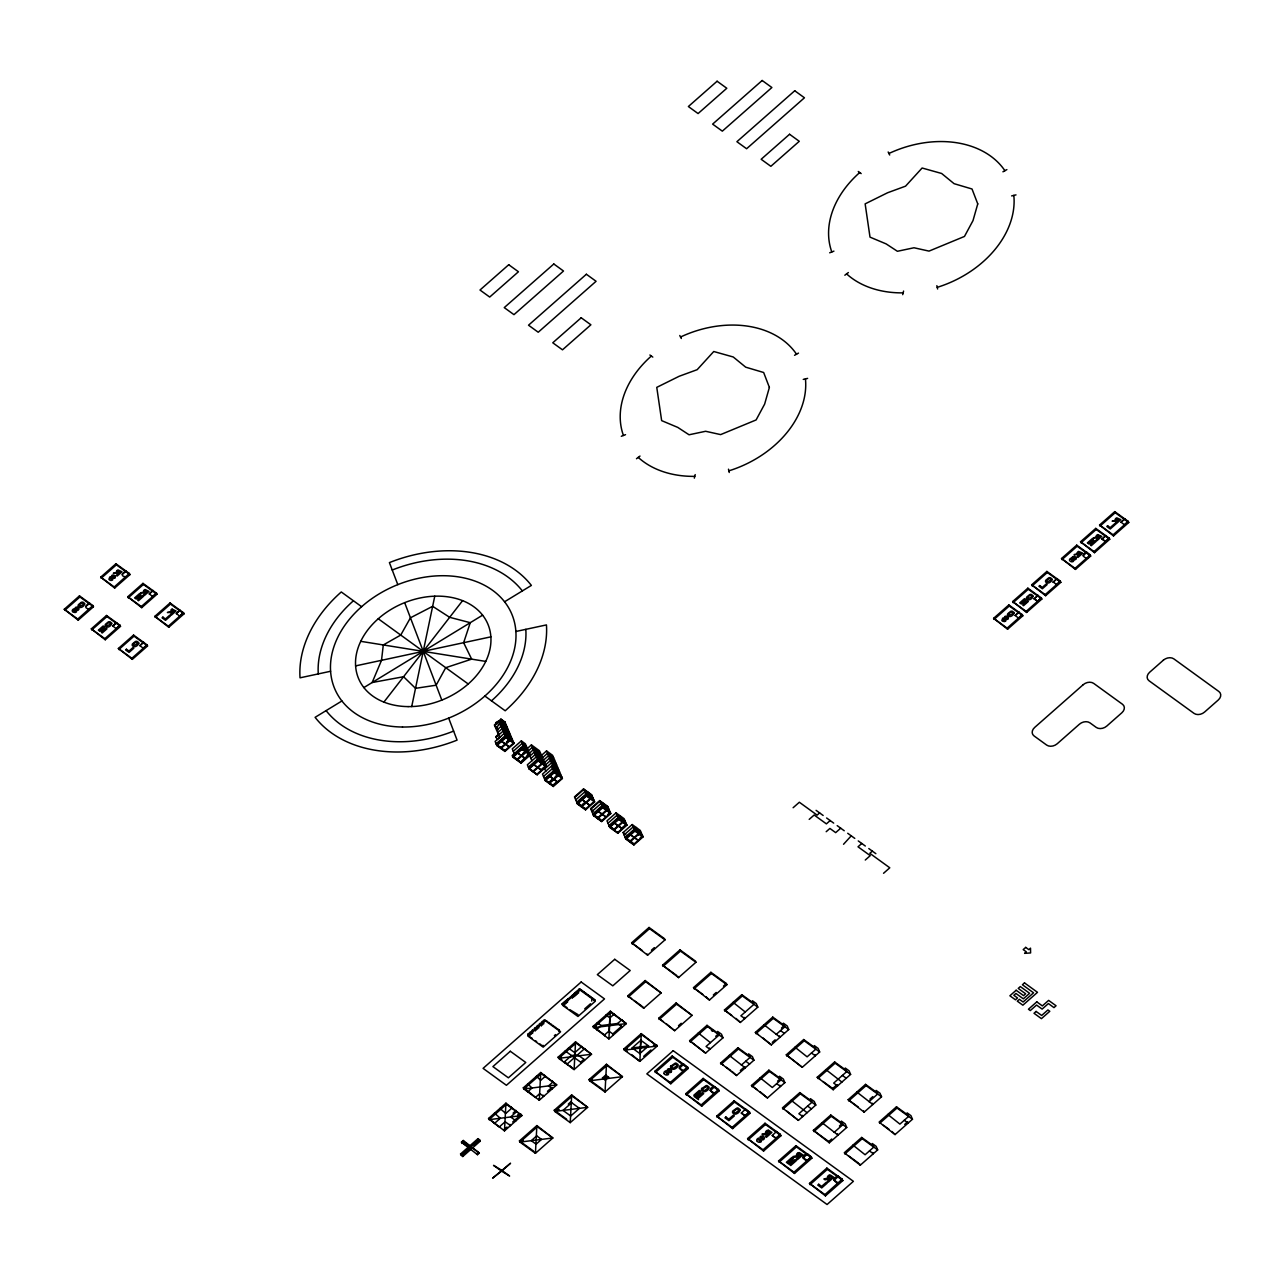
<?xml version="1.0" encoding="UTF-8"?>
<svg xmlns="http://www.w3.org/2000/svg" width="1285" height="1285" viewBox="0 0 1285 1285"><rect width="100%" height="100%" fill="white"/><g stroke="black" fill="none" stroke-linecap="round" stroke-linejoin="round"><path stroke-width="1.5" d="M501.552 1171.149L510.563 1163.214L492.621 1178.152L501.552 1171.149L509.631 1176.016L502.178 1170.603M530.223 1035.18L530.464 1031.871L529.227 1032.963L529.002 1036.031L530.095 1036.834M531.444 1034.2L531.685 1030.795L532.922 1029.703L532.665 1033.188M535.122 1031.1L535.379 1027.534L534.142 1028.626M536.343 1030.04L536.616 1026.458L537.837 1025.366L537.58 1028.98M538.8 1027.904L539.074 1024.29L540.294 1023.197M541.242 1026.089L541.531 1022.121L542.768 1021.029L542.479 1024.996M543.7 1023.888L543.989 1019.953L545.161 1019.808M562.685 1004.517L562.766 1003.312M563.778 1005.304L564.003 1002.22M564.982 1004.436L565.223 1001.143M566.203 1003.473L566.46 1000.051M567.44 1002.461L567.697 998.975M572.355 998.236L572.612 994.638M573.576 997.176L573.849 993.546M574.78 996.469L575.07 992.47M576.017 995.361L576.306 991.378M577.254 994.253L577.527 990.301M578.475 993.16L578.764 989.209M585.237 1049.684L584.723 1048.496L577.688 1054.776L571.52 1055.547L564.452 1061.779L567.344 1063.868L574.411 1057.651L574.78 1052.672L581.848 1046.44L582.33 1047.596M591.71 1001.095L591.951 997.786L593.06 998.59M605.347 1080.075L605.717 1075.095L608.608 1077.199L605.347 1080.075L602.456 1077.97L605.717 1075.095M605.058 1036.112L604.544 1034.923L608.929 1031.148L609.893 1017.881L614.246 1014.042L614.728 1015.182M639.85 1053.572L640.829 1040.304L648.556 1045.91L639.85 1053.572L632.124 1047.966L640.829 1040.304M411.714 706.557L434.764 596.176M694.334 478.149L695.201 474.583M902.712 294.65L903.58 291.069M670.979 1066.068L675.251 1063.129A2.891 2.152 -22.9 0 1 676.199 1063.193L678.046 1064.558A3.582 2.666 -22.9 0 1 678.127 1065.458L677.147 1067.289A7.999 5.943 -22.9 0 1 676.231 1068.108L674.914 1068.911A3.486 2.586 -22.9 0 1 673.886 1069.232A2.939 2.184 -22.9 0 1 672.617 1069.216L670.931 1068.124A2.859 2.12 -22.9 0 1 670.674 1067.176M701.915 1088.491L706.188 1085.552A2.891 2.152 -22.9 0 1 707.135 1085.616L708.983 1086.982A3.582 2.666 -22.9 0 1 709.063 1087.865L708.083 1089.712A7.999 5.943 -22.9 0 1 707.168 1090.531L705.851 1091.334A3.486 2.586 -22.9 0 1 704.822 1091.64A2.939 2.184 -22.9 0 1 703.554 1091.64L701.867 1090.547A2.859 2.12 -22.9 0 1 701.594 1089.6M383.894 702.092L462.584 600.657M78.224 620.157L77.775 619.081L92.922 605.508L93.452 606.761L78.224 620.157L64.25 609.283L79.461 595.871L92.986 605.669M114.686 588.048L114.237 586.972L129.383 573.399L129.913 574.652L114.686 588.048L100.712 577.158L115.923 563.762L129.448 573.56M64.7 610.359L79.927 596.963L79.461 595.871M101.162 578.25L116.389 564.838L115.923 563.762M85.742 606.408C97.13 598.151 78.883 607.869 89.115 608.865M122.203 574.299C133.592 566.042 115.345 575.76 125.577 576.756M105.274 639.769L91.299 628.879L106.51 615.483L120.035 625.281L104.824 638.677L105.274 639.769L120.501 626.357L119.971 625.12L116.228 628.638L112.791 626.02L116.582 622.663L112.791 626.02M141.736 607.66L127.761 596.77L142.972 583.374L156.497 593.172L141.286 606.568L141.736 607.66L156.963 594.248L156.433 593.011L152.706 596.529L149.253 593.911L153.06 590.554L149.253 593.911M91.749 629.955L106.976 616.559L106.51 615.483M128.211 597.846L143.438 584.45L142.972 583.374M132.323 659.366L118.349 648.491L133.56 635.079L147.084 644.893L131.873 658.289L132.323 659.366L147.55 645.97L147.02 644.717L143.278 648.234L139.84 645.616L143.631 642.275L139.84 645.616M168.785 627.257L154.81 616.382L170.022 602.97L183.546 612.784L168.335 626.18L168.785 627.257L184.012 613.861L183.482 612.608L179.739 616.125L176.302 613.507L180.093 610.166L176.366 613.684M118.798 649.567L134.025 636.171L133.56 635.079M155.26 617.459L170.487 604.062L170.022 602.97M496.652 723.696L496.155 722.507L498.676 721.11M496.412 723.102L500.941 719.102L504.973 722.025L514.016 743.437L504.941 751.42L496.877 745.573L495.127 741.413L504.186 733.43L512.249 739.277M502.949 723.873L498.917 720.949L494.388 724.933L499.656 737.429M500.684 725.864L504.973 722.025M496.636 730.282L501.182 726.298L509.245 732.145M497.648 732.659L502.178 728.675L510.241 734.522M503.961 727.005L506.226 724.997L502.194 722.074M499.287 733.606L495.882 736.61L497.15 739.582L500.54 736.594M496.138 737.204L503.19 731.053L511.253 736.899M503.945 733.59L506.21 731.599M496.122 743.79L505.198 735.807L513.261 741.654M496.877 745.573L505.953 737.59L498.917 720.949M506.884 741.606L509.486 739.325L509.984 740.513L500.909 748.496L500.411 747.308M500.652 747.902L509.727 739.919M527.38 748.577L523.348 745.653L512.249 755.484L513.004 757.267L521.067 763.113L530.143 755.13L525.372 743.822L521.341 740.899L512.265 748.898L514.273 753.652M513.261 751.275L522.336 743.276L526.368 746.199M513.004 757.267L522.079 749.284L521.324 747.501L529.388 753.331L527.123 755.339M521.758 750.328L524.344 748.031L528.376 750.954M544.503 762.648L536.439 756.801L527.364 764.8L529.131 768.96L537.194 774.807L546.253 766.808L539.475 750.761L531.412 744.914L526.882 748.914L527.894 751.291L532.424 747.292L540.487 753.139M523.011 753.299L525.597 751.018L526.111 752.207L517.036 760.19L516.538 759.001M516.779 759.596L525.854 751.613M521.855 760.784L529.629 753.926L521.565 748.095L512.506 756.078L520.57 761.925M529.902 756.046L534.432 752.046L542.495 757.893M530.898 758.423L535.443 754.423L543.491 760.27M541.097 755.725L546.543 750.922L552.582 755.307L562.38 778.501L553.321 786.484L545.258 780.637L542.495 774.1L552.566 765.201L558.622 769.587M528.376 767.177L537.451 759.178L545.515 765.025M529.131 768.96L538.206 760.961L531.412 744.914M542.109 758.102L547.555 753.299L553.594 757.684M543.105 760.479L548.55 755.676L554.606 760.061M532.906 771.289L541.981 763.29M544.117 762.856L549.562 758.054L555.602 762.439M545.113 765.234L550.558 760.447L556.614 764.816M541.226 769.619L545.756 765.619L537.692 759.772L528.633 767.771L537.194 774.807M543.491 776.477L552.566 768.494L560.629 774.341M544.503 778.855L553.562 770.871L561.625 776.718M545.258 780.637L554.317 772.654L551.554 766.117L559.617 771.964M550.076 781.232L552.662 778.951M555.265 776.67L557.851 774.389L558.349 775.578L549.289 783.561L548.775 782.372M549.032 782.967L558.108 774.984M556.694 781.874L552.807 785.296L544.744 779.449L553.819 771.466L561.882 777.313M583.551 788.894L574.491 796.877L577.495 804.024L585.558 809.855L594.634 801.872L591.614 794.74L583.551 788.894L586.57 796.025L594.634 801.872M574.732 797.471L583.808 789.488L591.871 795.335M575.744 799.848L584.82 791.865L592.883 797.712M577.495 804.024L586.57 796.025M582.33 804.603L584.916 802.322M581.286 806.337L590.345 798.354M599.677 800.587L590.618 808.57L593.622 815.702L601.685 821.549L610.76 813.566L607.741 806.418L599.677 800.587L602.697 807.719L610.76 813.566M591.871 811.542L600.93 803.559L608.994 809.405M593.622 815.702L602.697 807.719M597.397 818.031L606.472 810.048M607.982 814.369L610.263 812.377L602.199 806.53L593.124 814.513L601.685 821.549M616.061 812.859L606.986 820.858L609.749 827.395L617.812 833.242L626.887 825.243L624.125 818.706L616.061 812.859L618.824 819.412L626.887 825.243M607.998 823.235L617.057 815.236L625.12 821.083M609.749 827.395L618.824 819.412M613.523 829.724L622.599 821.725M622.486 827.476L626.373 824.054L618.31 818.208L609.251 826.207L614.085 829.708M623.113 832.535L632.188 824.552L640.251 830.399L643.014 836.937L633.939 844.92L625.875 839.073L623.113 832.535L625.795 834.495M624.108 834.913L633.184 826.93L641.247 832.776L638.661 835.057M625.875 839.073L634.951 831.09L632.188 824.552M629.65 841.402L638.725 833.419M640.235 837.74L642.5 835.748L634.437 829.901L625.377 837.884L633.939 844.92M1007.601 629.216L993.61 618.326L1008.837 604.93L1022.362 614.728L1007.135 628.124L1007.601 629.216L1022.812 615.804L1022.282 614.567L1018.555 618.085L1015.102 615.467L1018.909 612.11L1015.102 615.467M1026.619 612.463L1012.644 601.573L1027.855 588.177L1041.38 597.975L1026.169 611.387L1026.619 612.463L1041.83 599.067L1041.316 597.814L1037.573 601.332L1034.2 598.874L1037.927 595.357L1034.2 598.874M1045.637 595.71L1031.662 584.82L1046.873 571.423L1060.398 581.222L1045.187 594.634L1045.637 595.71L1060.864 582.314L1056.945 578.603L1053.218 582.121L1056.945 578.603M1075.481 569.416L1061.506 558.541L1076.718 545.145L1090.242 554.943L1075.031 568.339L1075.481 569.416L1090.708 556.019L1086.805 552.325C1078.211 554.831 1088.106 561.995 1090.178 554.767M1094.515 552.678L1080.524 541.788L1095.752 528.392L1109.276 538.19L1094.049 551.586L1094.515 552.678L1109.726 539.266L1109.196 538.029L1105.469 541.547L1102.08 539.09L1105.823 535.572L1102.08 539.09M1113.533 535.925L1099.558 525.035L1114.77 511.639L1128.294 521.437L1113.083 534.833L1113.533 535.925L1128.744 522.513L1128.23 521.276L1124.487 524.794L1121.034 522.176L1124.841 518.819L1121.034 522.176M994.076 619.402L1009.287 606.006L1008.837 604.93M1013.094 602.665L1028.305 589.253L1027.855 588.177M1032.112 585.912L1047.339 572.5L1046.873 571.423M1061.956 559.617L1077.183 546.221L1076.718 545.145M1080.99 542.864L1096.201 529.468L1095.752 528.392M1100.008 526.111L1115.219 512.715L1114.77 511.639M561.995 1004.019L579.921 989.064M631.626 942.788L649.037 927.465L664.506 938.676L665.004 939.865L647.608 955.189L631.626 942.788L642.452 950.643M632.14 943.977L649.535 928.653L649.037 927.465M793.118 807.735L799.35 802.242L817.115 815.124L819.621 812.907M1083.062 555.843L1086.805 552.325M1060.334 581.061L1056.591 584.579L1053.138 581.96M578.057 1014.668L569.721 1009.624M584.707 1008.854L590.506 1003.746M594.843 999.891L594.055 1000.581L594.152 999.377L594.843 999.891L579.39 988.695M543.282 1045.412L542.125 1045.556M554.365 1035.646L555.586 1034.57M651.447 950.177L654.354 947.623M809.197 819.38L814.16 815.011L826.4 823.878L830.158 820.553M461.427 1142.108L463.275 1140.486L479.321 1153.047L477.474 1154.685L461.427 1142.108L469.17 1147.714L471.017 1146.091M488.525 1118.48L505.937 1103.156L521.903 1115.557L504.491 1130.88L488.525 1118.48L499.174 1127.025L505.166 1121.757L510.482 1125.612L509.952 1124.375M540.744 1072.493L523.332 1087.817L523.846 1089.005L539.298 1100.217L556.71 1084.893L540.744 1072.493L539.298 1100.217L538.8 1099.028M565.721 1052.142L565.207 1050.937L558.14 1057.169L558.654 1058.358L574.106 1069.57L591.518 1054.246L575.551 1041.846L565.239 1050.985L571.52 1055.547M609.893 1017.881L606.022 1015.07L592.947 1026.522L608.913 1038.922L626.325 1023.599L610.359 1011.199L606.006 1015.021L606.504 1016.21M627.755 995.859L645.166 980.535L661.133 992.936L643.721 1008.259L627.755 995.859L631.626 998.67M662.562 965.212L679.974 949.888L695.442 961.1L695.94 962.288L678.528 977.612L662.562 965.212L676.745 975.492M462.006 1143.473L463.853 1141.835L463.275 1140.486M628.269 997.048L645.664 981.724L645.166 980.535M663.076 966.4L680.472 951.077L679.974 949.888M596.834 1029.365L601.187 1025.542L617.619 1023.486L621.972 1019.647L622.454 1020.788M826.191 831.716L829.901 828.439L835.668 832.632L840.711 828.199M460.56 1153.978L477.972 1138.655L479.61 1139.843L480.188 1141.192L462.777 1156.516L460.56 1153.978L462.777 1156.516M461.138 1155.327L478.534 1140.004L477.972 1138.655M462.198 1155.167L469.459 1148.774M473.812 1144.951L479.61 1139.843M469.732 1149.079L471.579 1147.441M513.084 1113.147L516.056 1110.465L516.586 1111.702L510.595 1116.97L515.911 1120.825L515.397 1119.588M506.981 1127.057L503.993 1129.692L504.491 1130.88L505.937 1103.156M512.683 1121.982L521.405 1114.368L517.63 1114.834M547.49 1091.318L550.382 1088.764M581.189 1063.337L580.675 1062.149L583.968 1059.338L577.688 1054.776M617.619 1023.486L621.49 1026.281L612.784 1033.943L608.929 1031.148M851.248 835.828L843.538 844.277M536.873 1125.58L519.461 1140.903L519.959 1142.092L535.427 1153.304L552.839 1137.98L536.873 1125.58L535.427 1153.304L534.929 1152.115M571.68 1094.916L554.269 1110.24L554.767 1111.429L570.235 1122.64L587.647 1107.317L571.68 1094.916L570.235 1122.64L569.737 1121.452M606.488 1064.269L589.076 1079.593L589.574 1080.781L605.042 1091.993L622.454 1076.669L606.488 1064.269L605.042 1091.993L604.544 1090.804M641.295 1033.622L623.884 1048.945L624.382 1050.134L639.85 1061.346L657.261 1046.022L641.295 1033.622L639.85 1061.346L631.626 1054.551M658.691 1018.282L676.103 1002.959L692.069 1015.359L674.657 1030.682L658.691 1018.282L663.333 1021.655M693.498 987.635L710.91 972.311L726.378 983.523L726.876 984.712L709.465 1000.035L693.498 987.635L702.783 994.365M659.189 1019.471L676.601 1004.147L676.103 1002.959M693.996 988.824L711.408 973.5L710.91 972.311M861.785 843.474L858.011 846.799L870.25 855.649L865.271 860.034M568.291 1104.104L571.166 1101.502M872.322 851.12L869.816 853.32L889.782 867.793L883.55 873.286M643.705 1056.318L650.949 1049.941M678.512 1025.671L681.227 1023.278M713.32 995.008L716.211 992.454M723.471 986.077L726.378 983.523M670.786 1083.769L654.804 1071.321L672.2 1055.997L687.668 1067.209L670.272 1082.532L670.786 1083.769L688.198 1068.445L683.716 1064.205C670.818 1067.128 691.667 1075.722 679.379 1068.044M709.416 1048.046L709.946 1049.283L706.075 1046.472L719.134 1034.987L717.624 1031.421L721.495 1034.216L723.005 1037.782L705.593 1053.106L689.611 1040.657L707.007 1025.334L718.604 1033.75L715.713 1036.304M744.224 1017.383L744.754 1018.619L740.883 1015.825L753.942 1004.324L752.432 1000.758L756.303 1003.569L757.813 1007.135L740.401 1022.458L724.419 1010.01L741.814 994.686L753.412 1003.087M655.318 1072.557L672.73 1057.234L672.2 1055.997M690.125 1041.894L707.537 1026.57L707.007 1025.334M724.933 1011.247L742.345 995.923L741.814 994.686M679.46 1068.237L683.716 1064.205M683.235 1070.839L687.587 1067.016M710.3 1090.467C722.604 1098.145 701.755 1089.552 714.653 1086.628L719.118 1090.853L701.722 1106.192L685.74 1093.744L703.136 1078.404L718.604 1089.616M741.365 1065.072L750.071 1057.41L748.561 1053.845L752.432 1056.639L753.926 1060.205L736.53 1075.529L720.548 1063.081L737.943 1047.757L749.54 1056.174M776.172 1034.409L784.878 1026.747L783.368 1023.181L787.239 1025.992L788.733 1029.558L771.337 1044.882L755.355 1032.433L772.751 1017.11L784.348 1025.51L781.457 1028.064M686.254 1094.981L703.666 1079.641L703.136 1078.404M721.062 1064.317L738.473 1048.994L737.943 1047.757M755.869 1033.67L773.281 1018.346L772.751 1017.11M710.38 1090.66L714.653 1086.628M701.722 1106.192L701.192 1104.955L718.524 1089.439M740.353 1070.469L744.706 1066.63L745.236 1067.867L729.237 1055.419M772.269 1042.36L775.16 1039.806M732.659 1128.615L716.661 1116.167L734.072 1100.827L749.54 1112.039L732.129 1127.379L732.659 1128.615L750.054 1113.276L745.589 1109.051L741.316 1113.067L745.188 1115.878L741.316 1113.067M760.174 1077.842L772.301 1087.495L781.007 1079.834L779.497 1076.252L783.352 1079.063L784.862 1082.629L767.466 1097.952L751.468 1085.504L768.88 1070.18L780.477 1078.597L777.57 1081.151M794.981 1047.195L807.109 1056.832L815.814 1049.17L814.304 1045.604L818.159 1048.415L819.669 1051.981L802.274 1067.305L786.275 1054.857L803.687 1039.533L815.284 1047.934M717.191 1117.404L734.586 1102.064L734.072 1100.827M751.998 1086.741L769.394 1071.417L768.88 1070.18M786.805 1056.093L804.201 1040.77L803.687 1039.533M745.107 1115.685L749.46 1111.862M763.595 1151.039L747.597 1138.59L765.009 1123.251L780.477 1134.462L763.065 1149.802L763.595 1151.039L780.991 1135.699L776.525 1131.475L772.253 1135.49L776.124 1138.301L772.253 1135.49M811.413 1101.02L799.816 1092.603L782.404 1107.927L798.403 1120.375L815.798 1105.052L814.288 1101.486L810.433 1098.675L811.927 1102.257L798.885 1113.742L802.756 1116.553L802.226 1115.316M833.21 1089.728L832.68 1088.491L837.033 1084.652L837.563 1085.889L833.692 1083.094L846.735 1071.594L845.241 1068.028L849.096 1070.839L850.606 1074.405L833.21 1089.728L817.212 1077.28L834.624 1061.956L846.221 1070.357M748.127 1139.827L765.523 1124.487L765.009 1123.251M782.934 1109.164L800.33 1093.84L799.816 1092.603M817.742 1078.517L835.138 1063.193L834.624 1061.956M776.044 1138.108L780.397 1134.286M794.515 1173.446L778.533 1160.997L795.945 1145.674L811.397 1156.886L794.001 1172.209L794.515 1173.446L811.927 1158.122L807.462 1153.898C794.548 1156.821 815.397 1165.415 803.109 1157.737M834.174 1132.342L842.864 1124.664L841.354 1121.098L845.225 1123.909L846.735 1127.475L829.323 1142.799L813.341 1130.35L830.753 1115.027L842.35 1123.427L839.442 1125.981M868.981 1101.679L877.671 1094.017L876.161 1090.451L880.032 1093.262L881.542 1096.828L864.13 1112.151L848.148 1099.703L865.56 1084.379L877.157 1092.78M779.063 1162.234L796.459 1146.911L795.945 1145.674M813.871 1131.587L831.266 1116.263L830.753 1115.027M848.678 1100.94L866.074 1085.616L865.56 1084.379M803.189 1157.913L807.462 1153.898M869.897 1099.173L872.804 1096.619M806.98 1160.532L811.317 1156.693M829.323 1142.799L828.809 1141.562L831.716 1139.008M834.045 1180.144C846.333 1187.838 825.484 1179.245 838.398 1176.321L842.864 1180.546L825.452 1195.869L809.47 1183.421L826.865 1168.097L842.334 1179.309M873.286 1145.851L861.673 1137.45L844.277 1152.773L860.259 1165.222L877.671 1149.898L876.161 1146.332L872.29 1143.521L873.8 1147.087L865.094 1154.749L852.983 1145.112M908.093 1115.203L896.48 1106.803L879.085 1122.126L895.067 1134.575L912.479 1119.251L910.969 1115.669L907.098 1112.874L908.607 1116.44L899.902 1124.102L887.79 1114.464M809.984 1184.658L827.395 1169.334L826.865 1168.097M844.791 1154.01L862.203 1138.687L861.673 1137.45M879.599 1123.363L897.01 1108.039L896.48 1106.803M834.126 1180.337L838.398 1176.321M825.452 1195.869L824.938 1194.632L842.253 1179.116M904.704 1124.391L907.595 1121.837L908.126 1123.074L904.255 1120.279M1072.027 558.108L1074.967 558.413L1072.477 556.903M844.839 275.231L848.373 272.548M636.477 458.729L640.01 456.063M341.922 700.967L315.098 717.335A127.777 94.961 -22.9 0 0 457.075 740.128L448.674 718.106M363.864 687.587L482.614 615.162M504.555 601.782L531.38 585.414A127.777 94.961 -22.9 0 0 389.403 562.605L397.804 584.627M1002.926 171.804L1006.878 169.604M794.548 355.302L798.499 353.102M674.513 1064.414L672.183 1066.454A1.847 1.381 -22.9 0 0 672.649 1067.98A1.654 1.237 -22.9 0 0 673.485 1068.156L676.633 1065.956A1.815 1.349 -22.9 0 0 674.545 1064.414M705.433 1086.837L703.12 1088.877A1.847 1.381 -22.9 0 0 703.57 1090.403A1.654 1.237 -22.9 0 0 704.405 1090.58L707.569 1088.379A1.831 1.365 -22.9 0 0 707.698 1087.865A1.815 1.349 -22.9 0 0 707.376 1087.046M829.692 252.792L833.917 251.137M621.314 436.29L625.538 434.651M1011.632 195.914L1016.001 194.886M803.253 379.412L807.622 378.384M667.124 1073.874L665.694 1072.252L669.806 1072.686A1.992 1.478 -22.9 0 0 670.609 1072.349A2.104 1.558 -22.9 0 0 671.091 1071.995M172.174 609.138L176.077 611.017L171.242 615.274L170.359 614.632L172.19 612.736A2.634 1.96 -22.9 0 0 171.708 612.479L167.403 612.495L171.001 611.676L170.985 609.909A2.554 1.895 -22.9 0 1 171.451 609.492A1.751 1.301 -22.9 0 1 172.174 609.138M798.387 1152.725L798.965 1152.629A1.638 1.221 -22.9 0 1 799.527 1152.661L802.868 1154.878L797.326 1159.745L796.314 1159.022L798.419 1156.837A3.004 2.233 -22.9 0 0 797.856 1156.532L794.13 1157.416L792.925 1156.564L797.053 1155.633L796.588 1154.765A1.783 1.333 -22.9 0 1 796.828 1153.882L797.037 1153.609A2.923 2.168 -22.9 0 1 797.551 1153.143A2.072 1.542 -22.9 0 1 798.097 1152.822M829.323 1175.149L829.901 1175.052A1.638 1.221 -22.9 0 1 830.447 1175.084L833.804 1177.301L828.263 1182.168L827.251 1181.445L829.339 1179.261A3.004 2.233 -22.9 0 0 828.793 1178.955L825.05 1179.839L823.862 1178.987L827.99 1178.056L827.524 1177.188A1.783 1.333 -22.9 0 1 827.765 1176.305L827.974 1176.032A2.923 2.168 -22.9 0 1 828.488 1175.566A2.072 1.542 -22.9 0 1 829.034 1175.245M330.598 671.268L300.031 677.821A127.777 94.961 -22.9 0 1 341.28 591.967L361.615 606.697M355.608 665.887L490.87 636.846M515.879 631.481L546.446 624.912A127.777 94.961 -22.9 0 1 505.198 710.782L484.863 696.036M113.835 578.362L110.237 577.993L111.49 579.407A2.12 1.574 -22.9 0 0 112.245 579.053C113.996 580.145 110.638 580.948 109.771 580.049A5.156 3.839 -22.9 0 1 109.193 579.599A3.726 2.779 -22.9 0 1 108.92 579.278L109.803 577.013A1.815 1.349 -22.9 0 1 111.297 576.692L114.172 577.029L111.683 575.535A1.96 1.462 -22.9 0 1 113.417 575.038L114.237 575.278A4.369 3.245 -22.9 0 1 114.863 575.712L115.361 576.499M596.24 1026.105L592.947 1026.522L604.576 1034.971M561.433 1056.752L558.14 1057.169L562.011 1059.98M627.176 1048.528L623.884 1048.945L626.984 1051.178M632.124 1047.966L648.556 1045.91M653.471 1045.235L656.764 1044.833M526.625 1087.415L523.332 1087.817L525.918 1089.696M592.369 1079.175L589.076 1079.593L603.002 1089.68M602.456 1077.97L608.608 1077.199M559.2 1109.63L554.269 1110.24L566.637 1119.219M523.236 1140.421L519.461 1140.903L533.387 1150.991M1074.437 559.778L1071.031 559.361L1072.284 560.774A2.12 1.574 -22.9 0 0 1073.039 560.421C1074.79 561.529 1071.433 562.332 1070.566 561.416A5.156 3.839 -22.9 0 1 1069.987 560.967A3.726 2.779 -22.9 0 1 1069.714 560.662A2.024 1.494 -22.9 0 1 1069.57 559.569A1.606 1.189 -22.9 0 1 1069.955 558.911L1070.598 558.397A1.815 1.349 -22.9 0 1 1072.092 558.076M669.34 1068.879L670.272 1069.152A4.995 3.71 -22.9 0 1 670.979 1069.65L671.541 1070.55A2.104 1.558 -22.9 0 1 671.525 1071.224A1.847 1.365 -22.9 0 1 671.139 1071.899M360.732 641.327L485.746 661.406M768.591 1130.254L771.932 1132.454L766.39 1137.321L765.394 1136.599L767.482 1134.414A3.004 2.233 -22.9 0 0 766.92 1134.109L763.194 1134.992L761.989 1134.141L766.117 1133.209L765.651 1132.342A1.783 1.333 -22.9 0 1 765.892 1131.459L766.101 1131.186A2.923 2.168 -22.9 0 1 766.631 1130.72A2.072 1.542 -22.9 0 1 767.161 1130.414A1.638 1.221 -22.9 0 1 768.35 1130.286M711.408 1030.393L712.452 1031.261M858.268 171.483L861.175 173.603M1115.219 512.715L1128.744 522.513M1099.558 525.035L1113.083 534.833M1096.201 529.468L1109.726 539.266M1102.016 538.929L1105.389 541.37M1080.524 541.788L1094.049 551.586M1077.183 546.221L1090.708 556.019M1061.506 558.541L1075.031 568.339M1047.339 572.5L1060.864 582.314M1031.662 584.82L1045.187 594.634M1028.305 589.253L1041.83 599.067M1034.12 598.714L1037.509 601.155M1012.644 601.573L1026.169 611.387M1009.287 606.006L1022.812 615.804M649.889 354.997L652.796 357.101M993.61 618.326L1007.135 628.124M816.087 810.353L823.155 815.477M826.624 817.983L833.692 823.107M837.178 825.629L844.229 830.753M847.714 833.274L854.782 838.398M858.252 840.92L865.319 846.028M868.788 848.55L875.856 853.674M378.24 618.76L468.238 683.989M505.23 722.62L501.198 719.696L494.629 725.527L497.327 727.487M499.174 721.544L507.238 727.374M508.234 729.751L500.17 723.921L495.641 727.904L498.323 729.864M496.155 722.507L498.162 723.969M541.483 755.516L533.42 749.669L528.89 753.669L531.91 760.8M557.61 767.193L551.57 762.824L544.76 768.815L545.772 771.193M607.998 807.028L599.934 801.181L590.859 809.164L593.541 811.108M593.879 800.089L585.815 794.242L576.74 802.242L581.591 805.743M610.006 811.783L601.942 805.936L592.867 813.919L600.93 819.766M626.132 823.46L618.069 817.613L608.994 825.612L615.451 830.287M642.259 835.154L634.196 829.307L625.12 837.29L633.184 843.137M513.518 742.248L505.455 736.401L496.379 744.384L503.094 749.267M594.136 800.683L586.072 794.837L576.997 802.836L585.061 808.667M505.953 737.59L514.016 743.437M522.079 749.284L530.143 755.13M538.206 760.961L546.253 766.808M554.317 772.654L562.38 778.501M634.951 831.09L643.014 836.937M516.281 758.407L521.067 763.113M649.535 928.653L665.004 939.865M680.472 951.077L695.94 962.288M711.408 973.5L726.876 984.712M742.345 995.923L757.813 1007.135M773.281 1018.346L788.733 1029.558M804.201 1040.77L819.669 1051.981M835.138 1063.193L850.606 1074.405M866.074 1085.616L881.542 1096.828M897.01 1108.039L912.479 1119.251M780.525 1030.586L784.396 1033.381M811.461 1053.009L815.316 1055.804L814.802 1054.567M842.398 1075.433L846.253 1078.227M745.236 1011.986L733.109 1002.348M841.9 1082.066L825.918 1069.618M116.389 564.838L129.913 574.652M143.438 584.45L156.963 594.248M170.487 604.062L184.012 613.861M705.867 996.598L709.465 1000.035M724.419 1010.01L731.663 1015.262M736.016 1018.427L740.401 1022.458M755.355 1032.433L758.246 1034.537M762.599 1037.686L771.337 1044.882M786.275 1054.857L802.274 1067.305M817.212 1077.28L820.119 1079.384M823.01 1081.488L832.68 1088.491M848.148 1099.703L858.3 1107.06M883.438 1125.274L889.236 1129.483M891.967 1131.459L895.067 1134.575M100.712 577.158L114.237 586.972M127.761 596.77L141.286 606.568M154.81 616.382L168.335 626.18M645.664 981.724L661.133 992.936M676.601 1004.147L692.069 1015.359M707.537 1026.57L723.005 1037.782M738.473 1048.994L753.926 1060.205M769.394 1071.417L784.862 1082.629M800.33 1093.84L815.798 1105.052M831.266 1116.263L846.735 1127.475M862.203 1138.687L877.671 1149.898M745.718 1061.233L749.589 1064.044M776.654 1083.657L780.509 1086.467L779.995 1085.231M807.59 1106.08L811.445 1108.891M869.447 1150.926L873.318 1153.721L872.788 1152.484M710.428 1042.649L698.301 1032.995M807.092 1112.714L791.11 1100.265M79.927 596.963L93.452 606.761M106.976 616.559L120.501 626.357M134.025 636.171L147.55 645.97M634.035 1000.421L641.938 1006.139M666.433 1023.888L674.657 1030.682M689.611 1040.657L705.593 1053.106M720.548 1063.081L723.439 1065.185M726.346 1067.289L730.683 1070.437M732.145 1071.497L736.53 1075.529M751.468 1085.504L757.267 1089.712M760.174 1091.816L767.466 1097.952M786.757 1111.091L798.403 1120.375M813.341 1130.35L828.809 1141.562M848.63 1155.922L858.46 1163.053M64.25 609.283L77.775 619.081M91.299 628.879L104.824 638.677M118.349 648.491L131.873 658.289M581.029 989.868L582.121 990.655M583.213 991.442L584.306 992.245M585.398 993.032L586.49 993.835M587.582 994.622L588.675 995.409M589.767 996.212L590.859 996.999M672.73 1057.234L688.198 1068.445M703.666 1079.641L719.118 1090.853M734.586 1102.064L750.054 1113.276M765.523 1124.487L780.991 1135.699M796.459 1146.911L811.927 1158.122M827.395 1169.334L842.864 1180.546M601.187 1025.542L597.316 1022.731L597.798 1023.872M694.189 1096.49L698.574 1099.671M561.979 1004.003L567.054 1007.681M654.804 1071.321L670.272 1082.532M685.74 1093.744L701.192 1104.955M716.661 1116.167L732.129 1127.379M747.597 1138.59L763.065 1149.802M778.533 1160.997L794.001 1172.209M809.47 1183.421L824.938 1194.632M546.253 1020.595L547.346 1021.398M548.438 1022.185L549.53 1022.972M550.623 1023.776L551.715 1024.563M552.807 1025.35L553.899 1026.153M554.991 1026.94L556.1 1027.727M557.192 1028.53L558.284 1029.317M574.78 1052.672L568.5 1048.126L568.982 1049.267M574.411 1057.651L580.708 1062.197M531.187 1037.621L532.279 1038.425M535.556 1040.802L536.664 1041.589M539.941 1043.966L541.033 1044.753M569.737 1065.586L574.106 1069.57L575.551 1041.846M528.729 1091.704L535.443 1097.422L539.796 1093.583L543.651 1096.394L543.137 1095.157M478.534 1140.004L480.188 1141.192M463.853 1141.835L479.321 1153.047M501.632 1170.217L493.552 1165.35L501.005 1170.764M469.844 1147.666L471.483 1148.854M760.784 1140.743C762.776 1141.996 758.953 1142.911 757.957 1141.883A5.895 4.385 -22.9 0 1 757.299 1141.369M757.09 1141.128L756.993 1141A2.313 1.719 -22.9 0 1 756.833 1139.747A1.815 1.349 -22.9 0 1 757.154 1139.136L758.005 1138.414A2.072 1.526 -22.9 0 1 758.535 1138.173L758.825 1138.108A2.12 1.574 -22.9 0 1 759.628 1138.076L763.001 1138.43L760.142 1136.711A2.217 1.654 -22.9 0 1 762.101 1136.149L763.065 1136.422A4.995 3.71 -22.9 0 1 763.788 1136.92L764.35 1137.819A2.104 1.558 -22.9 0 1 764.334 1138.494A1.847 1.365 -22.9 0 1 763.949 1139.169A2.217 1.654 -22.9 0 1 763.402 1139.618A1.992 1.478 -22.9 0 1 762.599 1139.956L758.423 1139.586L759.917 1141.144A2.425 1.799 -22.9 0 0 760.784 1140.743M664.2 1073.746L664.281 1073.858A2.313 1.719 -22.9 0 1 664.024 1072.493A1.831 1.365 -22.9 0 1 664.457 1071.754L665.196 1071.144A2.072 1.542 -22.9 0 1 665.726 1070.903L666.015 1070.839A2.12 1.574 -22.9 0 1 666.835 1070.807L670.192 1071.176L667.349 1069.441A2.217 1.654 -22.9 0 1 669.308 1068.879M72.538 611.499L72.474 611.387A2.024 1.494 -22.9 0 1 72.313 610.295L72.699 609.652A2.65 1.96 -22.9 0 1 73.117 609.283L73.341 609.122A1.799 1.349 -22.9 0 1 73.807 608.913L74.064 608.849A1.847 1.381 -22.9 0 1 74.771 608.833L77.71 609.154L75.221 607.644A1.944 1.446 -22.9 0 1 76.361 607.163A1.96 1.446 -22.9 0 1 76.955 607.146L77.775 607.387A4.369 3.245 -22.9 0 1 78.401 607.821L78.899 608.608A1.831 1.365 -22.9 0 1 78.883 609.202A1.606 1.205 -22.9 0 1 78.546 609.781A1.831 1.365 -22.9 0 1 78.048 610.23A1.735 1.285 -22.9 0 1 77.373 610.471L73.775 610.102L75.028 611.515A2.12 1.574 -22.9 0 0 75.783 611.162L76.522 611.837L75.622 612.351A2.329 1.719 -22.9 0 1 74.98 612.527L73.309 612.158A5.172 3.839 -22.9 0 1 72.731 611.708M888.16 151.999L889.702 155.003M679.781 335.497L681.323 338.501M872.322 1103.253L872.836 1104.49L856.854 1092.041M863.616 1110.915L864.13 1112.151M859.745 1163.985L860.259 1165.222M837.515 1133.9L838.029 1135.137L822.047 1122.688M779.513 1035.983L780.043 1037.22L764.045 1024.771M636.22 827.476L638.227 832.23M638.468 832.825L638.982 834.013L629.907 841.996L629.409 840.808M620.093 815.782L622.101 820.537M622.342 821.131L622.856 822.32L613.78 830.319L613.282 829.13M617.314 832.054L617.812 833.242M678.03 976.423L678.528 977.612M603.709 803.51L605.974 808.859M606.231 809.454L606.729 810.642L597.654 818.625L597.156 817.437M587.582 791.817L589.847 797.166M590.104 797.76L590.602 798.949L581.527 806.948L581.029 805.743M647.094 954L647.608 955.189M584.803 808.072L585.558 809.855M546.543 750.922L553.578 767.579M552.566 784.701L553.321 786.484M541.724 762.696L542.238 763.884L533.163 771.883L532.649 770.695M643.223 1007.071L643.721 1008.259M521.341 740.899L525.356 750.424M500.941 719.102L509.229 738.73M621.474 1026.233L621.972 1027.422M504.186 749.637L504.941 751.42M610.359 1011.199L608.913 1038.922L608.415 1037.734M612.768 1033.895L613.266 1035.084M596.818 1029.317L597.316 1030.506M583.952 1059.29L584.45 1060.478M567.327 1063.835L567.825 1065.024M564.42 1061.731L564.934 1062.92M552.325 1080.862L552.839 1082.098L548.486 1085.921L552.357 1088.732L551.843 1087.495M544.583 1075.256L545.113 1076.493L540.76 1080.316L536.375 1076.284M527.669 1083.946L532.054 1087.977L527.701 1091.816L527.187 1090.58M511.237 1106.963L511.751 1108.2L505.776 1113.469L499.929 1108.377M494.484 1113.163L500.331 1118.255L494.356 1123.524L493.825 1122.287M476.896 1153.32L477.474 1154.685M404.663 602.649L441.815 700.1M936.861 285.672L937.616 288.996M728.483 469.186L729.237 472.495M1007.858 618.936A1.863 1.381 -22.9 0 1 1007.392 619.306M1007.906 618.84A1.606 1.189 -22.9 0 0 1008.243 618.262A1.863 1.381 -22.9 0 0 1008.259 617.651L1007.761 616.864A4.369 3.245 -22.9 0 0 1007.135 616.447L1006.332 616.19A1.976 1.462 -22.9 0 0 1004.581 616.688L1007.071 618.197L1004.131 617.892A1.799 1.349 -22.9 0 0 1002.718 618.181L1001.834 620.446A3.726 2.763 -22.9 0 0 1002.091 620.767A5.172 3.839 -22.9 0 0 1002.669 621.201L1004.356 621.587A2.329 1.719 -22.9 0 0 1004.998 621.394L1005.882 620.896L1005.143 620.221A2.12 1.574 -22.9 0 1 1004.388 620.575L1003.151 619.145L1006.733 619.531A1.735 1.285 -22.9 0 0 1007.44 619.241M392.23 570.026A117.112 87.027 -22.9 0 1 522.352 590.923M318.278 673.902A108.856 80.891 -22.9 0 1 353.423 600.77M453.621 731.101A114.783 85.292 -22.9 0 1 326.101 710.621M525.822 629.345A106.398 79.06 -22.9 0 1 491.48 700.839M805.438 378.898A96.086 71.398 -22.9 0 1 728.868 470.84M694.767 476.366A96.086 71.398 -22.9 0 1 638.243 457.396M623.434 435.47A96.086 71.398 -22.9 0 1 651.35 356.041M680.552 337.007A96.086 71.398 -22.9 0 1 796.523 354.21M1013.817 195.4A96.086 71.398 -22.9 0 1 937.231 287.342M903.146 292.868A96.086 71.398 -22.9 0 1 846.606 273.898M831.797 251.956A96.086 71.398 -22.9 0 1 859.713 172.543M888.931 153.493A96.086 71.398 -22.9 0 1 1004.902 170.696M701.417 1089.471A3.486 2.586 -22.9 0 1 701.738 1088.347M705.449 1086.837A1.831 1.365 -22.9 0 1 707.119 1086.869M667.124 1073.874A2.425 1.799 -22.9 0 0 667.991 1073.473C669.983 1074.726 666.16 1075.657 665.164 1074.613A5.895 4.385 -22.9 0 1 664.506 1074.099M670.481 1067.048A3.486 2.586 -22.9 0 1 670.802 1065.924M114.959 577.752A1.831 1.365 -22.9 0 1 114.51 578.121M115.345 577.093A1.606 1.189 -22.9 0 1 115.007 577.672M114.606 577.993A1.606 1.189 -22.9 0 1 113.963 578.266M1075.802 559.055A1.606 1.189 -22.9 0 0 1076.139 558.477A1.831 1.365 -22.9 0 0 1076.155 557.867L1075.657 557.08A4.369 3.245 -22.9 0 0 1075.031 556.646L1074.212 556.405A1.976 1.462 -22.9 0 0 1072.477 556.903M1075.4 559.377A1.606 1.189 -22.9 0 1 1074.581 559.682M1075.754 559.136A1.831 1.365 -22.9 0 1 1075.304 559.505M117.642 571.632L119.055 572.965L120.292 571.873L117.674 571.52M144.691 591.228L146.104 592.562L147.341 591.486L145.751 590.49L144.691 591.228M171.74 610.841L173.154 612.174L174.391 611.098L172.672 610.086L171.74 610.841M766.968 1132.246L768.591 1133.772L769.988 1132.535L768.173 1131.394L767 1132.133M797.889 1154.669L799.527 1156.195L800.924 1154.958L799.109 1153.818L797.889 1154.669M828.825 1177.092L830.447 1178.618L831.861 1177.381L830.046 1176.241L828.825 1177.092M1078.436 553L1079.85 554.333L1081.087 553.257L1078.468 552.903M1097.454 536.247L1098.884 537.58L1100.105 536.504L1098.53 535.508L1097.454 536.247M1116.488 519.493L1117.902 520.827L1119.139 519.75L1116.52 519.397M527.99 1034.039L527.91 1035.244L527.99 1034.039M559.377 1030.12L559.28 1031.325L559.377 1030.12M116.501 571.439L116.903 572.467L113.305 573.271L117.61 573.255A2.618 1.944 -22.9 0 1 118.091 573.512L116.26 575.423L117.144 576.065L121.995 571.809L118.075 569.93A1.751 1.301 -22.9 0 0 117.353 570.283A2.554 1.895 -22.9 0 0 116.887 570.701L116.501 571.439M143.551 591.052L143.952 592.064L140.354 592.883L144.659 592.867A2.618 1.944 -22.9 0 1 145.141 593.124L143.31 595.035L144.193 595.678L149.044 591.405L145.125 589.542A1.751 1.301 -22.9 0 0 144.402 589.895A2.554 1.895 -22.9 0 0 143.936 590.297L143.551 591.052M1077.296 552.823L1077.697 553.835L1074.099 554.654L1078.404 554.638A2.618 1.944 -22.9 0 1 1078.886 554.895L1077.055 556.807L1077.938 557.433L1082.789 553.176L1078.613 551.393A1.911 1.43 -22.9 0 0 1078.147 551.667A2.57 1.911 -22.9 0 0 1077.681 552.068L1077.328 552.695M1096.314 536.07L1096.715 537.082L1093.117 537.901L1097.422 537.885A2.618 1.944 -22.9 0 1 1097.904 538.142L1096.089 540.053L1096.972 540.68L1101.807 536.423L1097.759 534.592A1.911 1.43 -22.9 0 0 1097.165 534.913A2.57 1.911 -22.9 0 0 1096.715 535.315L1096.314 536.07M1115.332 519.317L1115.749 520.329L1112.135 521.148L1116.44 521.132A2.634 1.96 -22.9 0 1 1116.938 521.389L1115.107 523.3L1115.99 523.943L1120.825 519.67L1116.777 517.839A1.911 1.43 -22.9 0 0 1116.183 518.16A2.57 1.911 -22.9 0 0 1115.733 518.562L1115.364 519.188M383.299 644.958L381.517 660.329L372.152 682.528L403.57 676.729L415.521 688.342L436.129 685.21L445.734 667.686L471.659 659.141L463.644 642.693L470.262 622.695L449.654 617.314L432.643 606.327L410.445 617.796L400.743 635.063L383.299 644.958M79.349 605.331L79.525 606.086A1.735 1.301 -22.9 0 0 79.847 606.359L83.348 604.576A1.606 1.205 -22.9 0 0 81.485 603.243L80.505 603.822A5.156 3.823 -22.9 0 0 79.927 604.368L79.349 605.331M1008.709 614.375L1008.886 615.129A1.751 1.301 -22.9 0 0 1009.223 615.403L1012.708 613.636A1.606 1.205 -22.9 0 0 1010.845 612.286L1009.881 612.881A5.156 3.823 -22.9 0 0 1009.287 613.411L1008.709 614.375M84.649 604.143L83.782 605.749A6.971 5.188 -22.9 0 1 82.995 606.472L81.838 607.179A3.052 2.265 -22.9 0 1 80.939 607.452A2.586 1.927 -22.9 0 1 79.574 607.371L78.369 606.488A2.506 1.863 -22.9 0 1 78.128 605.653A3.004 2.233 -22.9 0 1 78.401 604.689L81.244 602.328A2.843 2.104 -22.9 0 1 81.838 602.167A2.554 1.895 -22.9 0 1 82.963 602.167L84.569 603.372A3.148 2.329 -22.9 0 1 84.649 604.143M111.699 623.755L110.831 625.361A6.971 5.188 -22.9 0 1 110.044 626.084L108.888 626.775A3.052 2.265 -22.9 0 1 107.988 627.048A2.586 1.927 -22.9 0 1 106.623 626.984L105.418 626.1A2.506 1.863 -22.9 0 1 105.177 625.265A3.004 2.233 -22.9 0 1 105.45 624.285L108.293 621.924A2.843 2.104 -22.9 0 1 108.888 621.763A2.554 1.911 -22.9 0 1 110.012 621.779L111.618 622.968A3.132 2.329 -22.9 0 1 111.699 623.755M138.748 643.351L137.881 644.958A7.003 5.204 -22.9 0 1 137.093 645.68L135.937 646.387A3.052 2.265 -22.9 0 1 135.037 646.66A2.586 1.927 -22.9 0 1 133.672 646.58L132.451 645.696A2.506 1.863 -22.9 0 1 132.226 644.861A3.004 2.233 -22.9 0 1 132.5 643.897L135.343 641.536A2.843 2.104 -22.9 0 1 135.937 641.376A2.554 1.911 -22.9 0 1 137.061 641.376L138.668 642.58A3.132 2.329 -22.9 0 1 138.748 643.351M739.999 1110.288L739.003 1112.135A7.999 5.943 -22.9 0 1 738.104 1112.955L736.771 1113.758A3.486 2.586 -22.9 0 1 735.759 1114.063A2.939 2.184 -22.9 0 1 734.49 1114.063L732.803 1112.971A2.859 2.12 -22.9 0 1 732.53 1112.023A3.437 2.554 -22.9 0 1 732.852 1110.915L737.124 1107.975A2.891 2.152 -22.9 0 1 738.072 1108.039L739.903 1109.405A3.582 2.666 -22.9 0 1 739.999 1110.288M1014.01 613.202L1013.158 614.808A6.987 5.188 -22.9 0 1 1012.355 615.531L1011.199 616.222A3.052 2.265 -22.9 0 1 1010.315 616.495A2.586 1.927 -22.9 0 1 1008.95 616.431L1007.729 615.547A2.506 1.863 -22.9 0 1 1007.488 614.712A3.004 2.233 -22.9 0 1 1007.761 613.732L1010.604 611.371A2.843 2.104 -22.9 0 1 1011.215 611.21A2.554 1.895 -22.9 0 1 1012.323 611.226L1013.945 612.415A3.132 2.329 -22.9 0 1 1014.01 613.202M1033.028 596.449L1032.176 598.055A6.987 5.188 -22.9 0 1 1031.373 598.778L1030.217 599.469A3.052 2.265 -22.9 0 1 1029.333 599.742A2.586 1.927 -22.9 0 1 1027.968 599.677L1026.747 598.794A2.506 1.863 -22.9 0 1 1026.506 597.959A3.004 2.233 -22.9 0 1 1026.795 596.979L1029.638 594.618A2.843 2.104 -22.9 0 1 1030.233 594.457A2.57 1.911 -22.9 0 1 1031.341 594.473L1032.963 595.662A3.132 2.329 -22.9 0 1 1033.044 596.449M1052.062 579.696L1051.194 581.302A7.003 5.204 -22.9 0 1 1050.407 582.025L1049.251 582.731A3.052 2.265 -22.9 0 1 1048.351 582.988A2.586 1.927 -22.9 0 1 1046.986 582.924L1045.765 582.041A2.506 1.863 -22.9 0 1 1045.54 581.205A3.004 2.233 -22.9 0 1 1045.813 580.226L1048.656 577.865A2.843 2.104 -22.9 0 1 1049.251 577.704A2.554 1.895 -22.9 0 1 1050.375 577.72L1051.981 578.925A3.132 2.329 -22.9 0 1 1052.062 579.696M769.378 387.411L764.639 404.1L756.11 419.938L720.644 434.603L705.626 431.278L689.049 434.78L677.773 427.407L661.647 420.629L656.764 387.363L679.219 376.248L697.177 369.678L713.753 351.512L733.253 356.989L745.702 367.173L763.659 372.505L769.378 387.411M977.756 203.897L973.002 220.602L964.473 236.44L929.023 251.105L913.988 247.764L897.412 251.282L886.152 243.909L870.009 237.131L865.142 203.865L887.598 192.75L905.556 186.164L922.116 168.014L941.632 173.475L954.08 183.675L972.022 188.991L977.756 203.897M110.398 624.189L106.896 625.956A1.622 1.205 -22.9 0 1 106.478 624.622L106.976 623.964A5.156 3.823 -22.9 0 1 107.554 623.434L108.534 622.839A1.606 1.205 -22.9 0 1 110.398 624.189M137.447 643.801L133.945 645.568A1.622 1.205 -22.9 0 1 133.528 644.235L134.025 643.576A5.156 3.823 -22.9 0 1 134.604 643.03L135.584 642.452A1.606 1.205 -22.9 0 1 137.431 643.801M738.506 1110.802L735.341 1113.003A1.654 1.237 -22.9 0 1 734.506 1112.826A1.847 1.381 -22.9 0 1 734.04 1111.3L736.369 1109.26A1.815 1.349 -22.9 0 1 738.506 1110.786M1031.726 596.883L1028.241 598.649A1.622 1.205 -22.9 0 1 1027.823 597.316L1028.321 596.658A5.14 3.823 -22.9 0 1 1028.899 596.128L1029.863 595.533A1.606 1.205 -22.9 0 1 1031.726 596.883M1050.745 580.129L1047.259 581.896A1.622 1.205 -22.9 0 1 1046.841 580.579L1047.339 579.904A5.156 3.823 -22.9 0 1 1047.918 579.374L1048.897 578.78A1.606 1.205 -22.9 0 1 1050.745 580.129M104.342 626.839L101.804 630.244L105.82 627.915L106.992 628.767L102.222 632.975L101.467 632.429L105.209 629.104L99.941 631.337L102.896 627.417L99.122 630.742L98.367 630.196L103.153 625.988L104.342 626.839M140.595 594.57L138.041 597.975L142.057 595.646L143.245 596.513L138.475 600.721L137.72 600.175L141.462 596.834L136.194 599.067L139.149 595.148L135.375 598.473L134.62 597.927L139.406 593.718L140.595 594.57M1025.671 599.533L1023.133 602.938L1027.149 600.609L1028.337 601.46L1023.551 605.669L1022.812 605.123L1026.554 601.798L1021.286 604.03L1024.225 600.111L1020.467 603.436L1019.712 602.89L1024.498 598.682L1025.671 599.533M1093.358 539.588L1090.82 542.993L1094.836 540.664L1096.025 541.515L1091.238 545.723L1090.483 545.193L1094.226 541.852L1088.957 544.085L1091.913 540.166L1088.138 543.491L1087.383 542.945L1092.17 538.736L1093.358 539.588M700.646 1091.399L697.739 1095.302L702.333 1092.636L703.682 1093.615L698.221 1098.418L697.37 1097.808L701.642 1093.985L696.422 1097.117L695.619 1096.539L698.992 1092.057L694.687 1095.864L693.82 1095.238L699.297 1090.419L700.646 1091.399M793.198 1158.492L790.291 1162.379L794.885 1159.712L796.25 1160.708L790.773 1165.511L789.922 1164.901L794.21 1161.078L788.974 1164.21L788.187 1163.632L791.544 1159.15L787.239 1162.941L786.388 1162.331L791.849 1157.512L793.198 1158.492M508.732 264.726L479.996 290.024L489.697 297.06L518.433 271.761L508.732 264.726M717.094 81.228L688.375 106.526L698.076 113.562L726.796 88.263L717.094 81.228M553.803 263.987L504.25 307.613L513.968 314.648L563.505 271.023L553.803 263.987M762.166 80.489L712.629 124.115L722.331 131.15L771.883 87.525L762.166 80.489M126.428 649.214L125.609 649.937L129.062 652.427L133.833 648.218L132.949 647.576L128.982 651.077L126.428 649.214M162.89 617.105L162.071 617.828L165.524 620.318L170.295 616.109L169.411 615.467L165.444 618.968L162.89 617.105M586.378 274.251L528.52 325.201L538.222 332.237L596.079 281.286L586.378 274.251M794.74 90.753L736.899 141.703L746.601 148.739L804.442 97.788L794.74 90.753M581.189 317.764L552.775 342.79L562.493 349.825L590.891 324.8L581.189 317.764M789.568 134.266L761.154 159.276L770.855 166.311L799.27 141.302L789.568 134.266M505.696 736.996L496.62 744.979L504.684 750.825L513.759 742.842L505.696 736.996M521.822 748.689L512.747 756.672L520.811 762.519L529.886 754.52L521.822 748.689M537.949 760.367L528.874 768.366L536.937 774.196L546.013 766.213L537.949 760.367M554.076 772.06L545.001 780.043L553.064 785.89L562.139 777.907L554.076 772.06M586.313 795.431L577.254 803.43L585.317 809.261L594.377 801.278L586.313 795.431M602.44 807.125L593.381 815.108L601.428 820.954L610.503 812.971L602.44 807.125M618.567 818.802L609.492 826.801L617.555 832.648L626.63 824.649L618.567 818.802M634.694 830.495L625.618 838.479L633.682 844.325L642.757 836.342L634.694 830.495M581.173 981.997L483.08 1068.365L506.418 1085.295L604.512 998.911L581.173 981.997M510.306 1051.258L492.91 1066.598L508.378 1077.81L525.774 1062.47L510.306 1051.258M545.113 1020.611L527.717 1035.935L543.186 1047.146L560.581 1031.823L545.113 1020.611M579.921 989.932L562.509 1005.255L577.977 1016.467L595.373 1001.143L579.921 989.932M614.728 959.301L597.332 974.64L612.8 985.836L630.196 970.512L614.728 959.301M1039.726 585.558L1038.922 586.265L1042.36 588.771L1047.146 584.563L1046.263 583.92L1042.296 587.406L1039.726 585.558M1107.622 525.774L1106.819 526.481L1110.256 528.986L1115.043 524.762L1114.159 524.135L1110.192 527.621L1107.622 525.774M506.435 1104.345L489.039 1119.669L521.903 1115.557L506.435 1104.345M541.242 1073.682L523.846 1089.005L556.71 1084.893L541.242 1073.682M576.049 1043.034L558.654 1058.358L591.518 1054.246L576.049 1043.034M610.857 1012.387L593.461 1027.711L626.325 1023.599L610.857 1012.387M537.371 1126.768L519.959 1142.092L552.839 1137.98L537.371 1126.768M572.178 1096.105L554.767 1111.429L587.647 1107.317L572.178 1096.105M606.986 1065.458L589.574 1080.781L622.454 1076.669L606.986 1065.458M641.793 1034.811L624.382 1050.134L657.261 1046.022L641.793 1034.811M571.697 1102.739L562.991 1110.401L570.717 1116.006L579.423 1108.345L571.697 1102.739M536.696 1135.892L531.267 1140.678L536.102 1144.18L541.531 1139.393L536.696 1135.892M1083.175 684.712L1034.666 727.438A7.71 5.734 -22.9 0 0 1034.039 735.919L1046.697 745.091A7.71 5.734 -22.9 0 0 1057.202 743.774L1079.448 724.178A7.71 5.734 -22.9 0 1 1089.969 722.861L1096.234 727.406A7.71 5.734 -22.9 0 0 1106.754 726.089L1121.869 712.757A7.71 5.734 -22.9 0 0 1122.496 704.276L1093.696 683.395A7.71 5.734 -22.9 0 0 1083.175 684.712M673.179 1050.68L646.837 1073.874L827.074 1204.511L853.401 1181.317L673.179 1050.68M1163.343 660.201L1149.641 672.264A7.71 5.734 -22.9 0 0 1149.031 680.761L1194.038 713.384A7.71 5.734 -22.9 0 0 1204.559 712.067L1218.26 700.004A7.71 5.734 -22.9 0 0 1218.871 691.507L1173.864 658.884A7.71 5.734 -22.9 0 0 1163.343 660.201M725.897 1117.002L724.965 1117.822L728.916 1120.665L734.377 1115.862L733.366 1115.123L728.836 1119.123L725.897 1117.002M1025.719 947.382L1023.197 949.599L1026.313 951.848L1024.627 953.341L1030.602 952.94L1030.506 948.153L1028.819 949.647L1025.719 947.382M1016.146 990.253L1009.881 995.779L1015.455 999.81L1017.543 997.979L1013.833 995.281L1015.921 993.45L1023.342 998.831L1029.606 993.305L1020.322 986.575L1018.234 988.422L1025.655 993.803L1023.567 995.634L1016.146 990.253M1024.498 982.896L1022.41 984.744L1033.558 992.807L1023.101 1002.011L1019.39 999.312L1017.302 1001.16L1022.876 1005.191L1037.493 992.325L1024.498 982.896M818.706 1184.256L817.774 1185.075L821.709 1187.934L827.187 1183.132L826.175 1182.393L821.629 1186.392L818.706 1184.256M1036.802 1001.866L1028.45 1009.223L1030.297 1010.572L1036.561 1005.063L1042.135 1009.094L1048.399 1003.569L1053.973 1007.617L1056.061 1005.769L1048.624 1000.389L1042.36 1005.914L1036.802 1001.866M1036.095 1011.423L1034.007 1013.271L1041.428 1018.652L1049.797 1011.295L1047.934 1009.946L1041.669 1015.455L1036.095 1011.423M509.229 746.842L501.166 740.995L509.229 746.842M525.356 758.519L517.293 752.673L525.356 758.519M541.467 770.213L533.42 764.366L541.467 770.213M557.594 781.89L549.53 776.06L557.594 781.89M589.847 805.277L581.784 799.431L589.847 805.277M605.974 816.955L597.91 811.124L605.974 816.955M622.101 828.648L614.037 822.802L622.101 828.648M638.227 840.342L630.164 834.495L638.227 840.342M408.1 706.605A70.145 52.123 -22.9 0 0 487.979 624.365A70.145 52.123 -22.9 0 0 373.646 623.145A70.145 52.123 -22.9 0 0 408.1 706.605M402.494 727.021A96.086 71.398 -22.9 0 0 511.912 614.375A96.086 71.398 -22.9 0 0 355.302 612.704A96.086 71.398 -22.9 0 0 402.494 727.021"/></g></svg>
